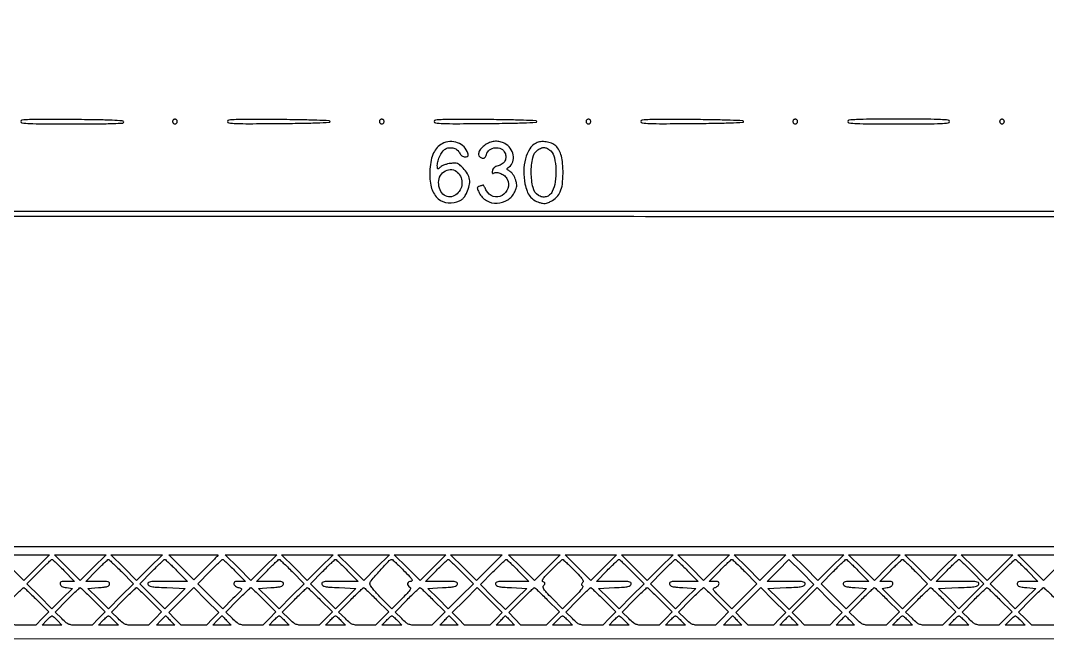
# Model space of a CAD drawing. Extents: x 0 to 836, y 5 to 589.
# Drawn here: x 139.2 to 194.6, y 162.9 to 196.4 of the extents above; entities that cross this region are included whole.
import ezdxf

# ---------------------------------------------------------------- set-up
doc = ezdxf.new("R2010")
doc.units = 0
doc.header["$MEASUREMENT"] = 0

msp = doc.modelspace()

# ---------------------------------------------------------------- linework, layer by layer
for points in [[(201.712326, 537.783562, -0.000001), (217.055896, 537.76491, -0.426088)], [(546.939, 229.3929, -0.000106), (546.943559, 250.949215, -0.000176), (546.957638, 269.095817, -0.000001), (546.976289, 285.583213, -0.415883)], [(836.0595, 588.6891), (420.497259, 588.710259, 0.000013), (261.145696, 588.714318, 0.000021), (126.989856, 588.708632), (4.934769, 588.698274, 0.19889), (4.878609, 588.675009, 0.198853), (4.855343, 588.618859), (4.83877, 516.273901, 0.000036), (4.826254, 436.744061, 0.000021), (4.8222, 342.282364), (4.8222, 95.946129), (4.469225, 95.920114, 0.031904), (4.160456, 95.877435, 0.315999), (4.075312, 95.787407, 0.415411), (4.137995, 95.703578, 0.035338), (4.43445, 95.6826), (4.8222, 95.6826), (4.8222, 50.2101), (4.8222, 4.7376), (420.462, 4.7376), (836.1018, 4.7376)], [(112.4334, 185.8662), (164.7585, 185.8662, -0.000114), (184.822427, 185.861641, -0.00019), (201.712326, 185.847562, -0.000001), (217.055896, 185.82891, -0.426088)], [(604.852986, 529.408162, -0.000002), (620.423836, 529.389509, -0.550615)], [(308.18842, 529.408162, -0.000002), (322.638019, 529.38951, -0.415836)], [(238.738155, 529.614638, -0.000002), (224.300981, 529.63329, -0.415836)], [(531.796111, 538.074638, -0.000002), (517.6951, 538.093291, -0.426056)], [(413.368417, 538.074638, -0.000002), (399.676779, 538.093291, -0.415815)], [(180.30375, 233.436491, -0.000037), (194.394891, 233.420726, -0.000061), (206.267293, 233.405114, -0.000001), (217.051222, 233.389599, -0.0589)], [(77.850638, 481.579418, -0.000002), (77.869294, 494.031443, -0.550517)], [(77.644162, 421.684687, -0.000002), (77.625507, 409.236574, -0.415775)], [(260.324089, 280.728444, -0.000002), (260.333986, 287.287743, -0.41377)], [(77.841889, 210.212758, -0.000002), (77.851786, 217.49274, -0.413814)], [(113.24454, 196.8219), (166.4357, 196.843117, -0.000076), (194.129329, 196.849978, -0.000422), (208.979583, 196.838892, -0.000018), (219.573002, 196.821664, -0.339554), (219.654984, 196.758517, -0.005474), (219.671246, 196.694514, -0.000736), (219.703767, 196.559527, -0.00085), (219.741804, 196.399412, -0.000716), (219.781561, 196.2297, 0.075333), (220.222458, 195.122809, 0.069307), (220.981489, 194.160464, 0.068572), (221.983103, 193.433781, 0.070968), (223.1325, 193.015501, 0.015857), (223.636266, 192.926116, 0.036107), (224.021422, 192.898448, 0.036146), (224.406305, 192.926491, 0.015922), (224.9091, 193.016339, 0.07402), (226.078511, 193.451767, 0.069028), (227.101823, 194.216936, 0.070107), (227.865049, 195.218987, 0.08096), (228.275628, 196.345973), (228.374113, 196.8642), (273.436809, 196.8642)], [(217.2528, 186.12), (164.9277, 186.12, -0.00006), (144.863593, 186.122419, -0.000101), (127.973098, 186.129889)]]:
    msp.add_lwpolyline(points, format="xyb")
for points in [[(349.8633, 222.206722), (349.4403, 222.098577), (349.419019, 195.057088), (349.397738, 168.0156), (229.731169, 168.0156), (110.0646, 168.0156)], [(105.5385, 163.0665), (233.00955, 163.045322), (360.4806, 163.024144)]]:
    msp.add_lwpolyline(points)
for points in [[(139.167, 190.985656, 0.384605), (139.234851, 190.910496, 0.014105), (139.650414, 190.879718, 0.010212), (140.370873, 190.861488, 0.001219), (141.96585, 190.8576, 0.00151), (143.400233, 190.861933, 0.008051), (144.183602, 190.879283, 0.006356), (144.690254, 190.905123, 0.49192), (144.729477, 190.96335, 0.304581), (144.654885, 191.020998, 0.005234), (144.114775, 191.051378, 0.007737), (143.314233, 191.0756, 0.001676), (141.930627, 191.091406, 0.001213), (140.349235, 191.100334, 0.010367), (139.640912, 191.087928, 0.014769), (139.234762, 191.060356, 0.385989)], [(147.3732, 190.9845, 0.099038), (147.382888, 190.93607, 0.097945), (147.410477, 190.894877, 0.097945), (147.45167, 190.867288, 0.099038), (147.5001, 190.8576, 0.099038), (147.54853, 190.867288, 0.097945), (147.589723, 190.894877, 0.097945), (147.617312, 190.93607, 0.099038), (147.627, 190.9845, 0.099038), (147.617312, 191.03293, 0.097945), (147.589723, 191.074123, 0.097945), (147.54853, 191.101712, 0.099038), (147.5001, 191.1114, 0.099038), (147.45167, 191.101712, 0.097945), (147.410477, 191.074123, 0.097945), (147.382888, 191.03293, 0.099038)], [(150.3342, 190.9845, 0.385261), (150.402552, 190.908958, 0.015323), (150.805211, 190.881046, 0.010459), (151.511662, 190.868577, 0.001195), (153.10485, 190.877594, 0.002147), (154.294269, 190.892279, 0.005481), (155.156111, 190.916074, 0.001584), (155.837274, 190.944518, 0.401123), (155.8755, 190.9845, 0.401123), (155.837274, 191.024482, 0.001584), (155.156111, 191.052926, 0.005481), (154.294269, 191.076721, 0.002147), (153.10485, 191.091406, 0.001195), (151.511662, 191.100423, 0.010459), (150.805211, 191.087954, 0.015323), (150.402552, 191.060042, 0.385261)], [(158.5404, 190.9845, 0.099038), (158.550088, 190.93607, 0.097945), (158.577677, 190.894877, 0.097945), (158.61887, 190.867288, 0.099038), (158.6673, 190.8576, 0.099038), (158.71573, 190.867288, 0.097945), (158.756923, 190.894877, 0.097945), (158.784512, 190.93607, 0.099038), (158.7942, 190.9845, 0.099038), (158.784512, 191.03293, 0.097945), (158.756923, 191.074123, 0.097945), (158.71573, 191.101712, 0.099038), (158.6673, 191.1114, 0.099038), (158.61887, 191.101712, 0.097945), (158.577677, 191.074123, 0.097945), (158.550088, 191.03293, 0.099038)], [(161.5014, 190.9845, 0.385261), (161.569752, 190.908958, 0.015323), (161.972411, 190.881046, 0.010459), (162.678862, 190.868577, 0.001195), (164.27205, 190.877594, 0.002147), (165.461469, 190.892279, 0.005481), (166.323311, 190.916074, 0.001584), (167.004474, 190.944518, 0.401123), (167.0427, 190.9845, 0.401123), (167.004474, 191.024482, 0.001584), (166.323311, 191.052926, 0.005481), (165.461469, 191.076721, 0.002147), (164.27205, 191.091406, 0.001195), (162.678862, 191.100423, 0.010459), (161.972411, 191.087954, 0.015323), (161.569752, 191.060042, 0.385261)], [(169.7076, 190.9845, 0.099038), (169.717288, 190.93607, 0.097945), (169.744877, 190.894877, 0.097945), (169.78607, 190.867288, 0.099038), (169.8345, 190.8576, 0.099038), (169.88293, 190.867288, 0.097945), (169.924123, 190.894877, 0.097945), (169.951712, 190.93607, 0.099038), (169.9614, 190.9845, 0.099038), (169.951712, 191.03293, 0.097945), (169.924123, 191.074123, 0.097945), (169.88293, 191.101712, 0.099038), (169.8345, 191.1114, 0.099038), (169.78607, 191.101712, 0.097945), (169.744877, 191.074123, 0.097945), (169.717288, 191.03293, 0.099038)], [(172.6686, 190.9845, 0.385261), (172.736952, 190.908958, 0.015323), (173.139611, 190.881046, 0.010459), (173.846062, 190.868577, 0.001195), (175.43925, 190.877594, 0.002147), (176.628669, 190.892279, 0.005481), (177.490511, 190.916074, 0.001584), (178.171674, 190.944518, 0.401123), (178.2099, 190.9845, 0.401123), (178.171674, 191.024482, 0.001584), (177.490511, 191.052926, 0.005481), (176.628669, 191.076721, 0.002147), (175.43925, 191.091406, 0.001195), (173.846062, 191.100423, 0.010459), (173.139611, 191.087954, 0.015323), (172.736952, 191.060042, 0.385261)], [(180.8748, 190.9845, 0.099038), (180.884488, 190.93607, 0.097945), (180.912077, 190.894877, 0.097945), (180.95327, 190.867288, 0.099038), (181.0017, 190.8576, 0.099038), (181.05013, 190.867288, 0.097945), (181.091323, 190.894877, 0.097945), (181.118912, 190.93607, 0.099038), (181.1286, 190.9845, 0.099038), (181.118912, 191.03293, 0.097945), (181.091323, 191.074123, 0.097945), (181.05013, 191.101712, 0.099038), (181.0017, 191.1114, 0.099038), (180.95327, 191.101712, 0.097945), (180.912077, 191.074123, 0.097945), (180.884488, 191.03293, 0.099038)], [(183.8358, 190.9845, 0.384667), (183.90279, 190.910309, 0.013951), (184.3152, 190.879726, 0.010273), (185.026904, 190.86152, 0.001258), (186.5853, 190.8576, 0.001258), (188.143696, 190.86152, 0.010273), (188.8554, 190.879726, 0.013951), (189.26781, 190.910309, 0.384667), (189.3348, 190.9845, 0.384667), (189.26781, 191.058691, 0.013951), (188.8554, 191.089274, 0.010273), (188.143696, 191.10748, 0.001258), (186.5853, 191.1114, 0.001258), (185.026904, 191.10748, 0.010273), (184.3152, 191.089274, 0.013951), (183.90279, 191.058691, 0.384667)], [(192.042, 190.9845, 0.099038), (192.051688, 190.93607, 0.097945), (192.079277, 190.894877, 0.097945), (192.12047, 190.867288, 0.099038), (192.1689, 190.8576, 0.099038), (192.21733, 190.867288, 0.097945), (192.258523, 190.894877, 0.097945), (192.286112, 190.93607, 0.099038), (192.2958, 190.9845, 0.099038), (192.286112, 191.03293, 0.097945), (192.258523, 191.074123, 0.097945), (192.21733, 191.101712, 0.099038), (192.1689, 191.1114, 0.099038), (192.12047, 191.101712, 0.097945), (192.079277, 191.074123, 0.097945), (192.051688, 191.03293, 0.099038)], [(161.9244, 189.78338, 0.091039), (161.667011, 189.584804, 0.071413), (161.470653, 189.291228, 0.058997), (161.337436, 188.901125, 0.035155), (161.268422, 188.414694, 0.065252), (161.320303, 187.546157, 0.12543), (161.615169, 186.919071, 0.165394), (162.108275, 186.614106, 0.137042), (162.7281, 186.642841, 0.03902), (162.909483, 186.718827, 0.072123), (163.039393, 186.811319, 0.063137), (163.148356, 186.945519, 0.023863), (163.266142, 187.157007, 0.05808), (163.399109, 187.527693, 0.096714), (163.410861, 187.858095, 0.097528), (163.297598, 188.166732, 0.059881), (163.057543, 188.472377, 0.02073), (162.877754, 188.637845, 0.087428), (162.751646, 188.71141, 0.092225), (162.611401, 188.735446, 0.024517), (162.383982, 188.72105, 0.029908), (162.22563, 188.693535, 0.026782), (162.065608, 188.646586, 0.027747), (161.926444, 188.588662, 0.071538), (161.836367, 188.527993, -0.010472), (161.728248, 188.43419, -0.297784), (161.69318, 188.430145, -0.274003), (161.673378, 188.46091, -0.009257), (161.6706, 188.610953, -0.072542), (161.70851, 188.870876, -0.047148), (161.822388, 189.152802, -0.048132), (161.978289, 189.39374, -0.118747), (162.143058, 189.522655, -0.094816), (162.350895, 189.573177, -0.089828), (162.566954, 189.544978, -0.093742), (162.75191, 189.444919, -0.11562), (162.871457, 189.290166, 0.05591), (162.925784, 189.199376, 0.077484), (162.994089, 189.133775, 0.081855), (163.076013, 189.094484, 0.071083), (163.170381, 189.081, 0.033646), (163.278015, 189.088251, 0.197222), (163.326093, 189.116033, 0.203472), (163.33994, 189.168959, 0.035991), (163.317311, 189.27135, 0.122665), (163.114365, 189.614907, 0.110661), (162.76673, 189.839052, 0.105474), (162.342103, 189.899798, 0.10222)], [(164.312625, 189.757678, 0.05724), (164.0894, 189.583759, 0.079312), (163.938894, 189.380032, 0.117294), (163.893468, 189.197923, 0.260038), (163.95961, 189.076237, 0.05749), (164.097069, 189.009961, 0.172685), (164.199725, 189.01074, 0.181409), (164.275557, 189.075722, 0.064459), (164.328663, 189.210777, -0.175745), (164.494353, 189.456195, -0.138244), (164.797377, 189.568277, -0.136796), (165.11675, 189.506067, -0.171396), (165.324857, 189.290166, -0.106441), (165.373213, 189.069198, -0.124181), (165.321483, 188.861182, -0.117926), (165.174024, 188.694942, -0.089777), (164.952156, 188.592825, 0.037174), (164.822005, 188.54874, 0.078838), (164.731982, 188.492519, 0.096747), (164.675205, 188.419709, 0.081497), (164.645636, 188.32636, 0.02891), (164.638574, 188.244764, 0.119365), (164.648781, 188.196657, 0.276238), (164.674007, 188.179946, 0.151038), (164.71115, 188.189579, -0.159397), (164.886498, 188.232014, -0.083857), (165.106239, 188.176836, -0.077814), (165.311822, 188.045453, -0.100804), (165.446195, 187.867181, -0.191519), (165.479101, 187.373201, -0.191007), (165.163874, 186.990802, -0.202782), (164.688563, 186.941295, -0.203787), (164.32327, 187.247995, 0.002093), (164.269692, 187.35231, 0.003032), (164.22143, 187.44395, 0.001553), (164.179815, 187.521241, 0.050235), (164.167823, 187.538867, 0.2614), (164.151978, 187.544862, 0.016535), (164.101213, 187.535479, 0.020895), (164.038657, 187.518997, 0.013728), (163.968109, 187.49508, 0.039093), (163.862359, 187.446265, 0.24682), (163.831072, 187.398115, 0.130591), (163.843423, 187.325045, 0.008927), (163.934677, 187.133712, 0.147626), (164.329849, 186.714607, 0.139204), (164.900538, 186.571912, 0.136262), (165.470328, 186.749713, 0.139495), (165.860756, 187.194625, 0.026915), (165.931726, 187.367647, 0.065692), (165.959611, 187.502277, 0.065092), (165.951743, 187.640275, 0.02604), (165.906846, 187.824513, 0.04112), (165.853915, 187.95966, 0.032659), (165.775895, 188.095679, 0.03366), (165.686212, 188.21283, 0.067627), (165.598453, 188.289042, -0.011292), (165.465836, 188.380281, -0.194404), (165.438332, 188.423998, -0.269165), (165.453817, 188.466643, -0.021404), (165.552953, 188.542605, 0.167484), (165.746532, 188.80928, 0.122146), (165.766055, 189.177834, 0.109855), (165.607314, 189.544068, 0.116958), (165.311169, 189.798668, 0.058259), (165.059373, 189.893693, 0.071498), (164.809567, 189.919193, 0.070868), (164.560941, 189.873301, 0.055932)], [(167.002939, 189.823331, 0.133039), (166.659929, 189.503662, 0.072917), (166.429071, 188.973239, 0.063285), (166.337276, 188.31485, 0.054258), (166.404588, 187.617899, 0.038109), (166.516829, 187.228849, 0.07364), (166.672966, 186.945784, 0.08606), (166.885515, 186.74856, 0.071427), (167.165875, 186.618721, 0.026842), (167.352601, 186.573535, 0.069755), (167.490497, 186.567399, 0.067582), (167.627301, 186.599398, 0.024029), (167.811654, 186.680135, 0.08301), (168.111512, 186.897149, 0.092798), (168.310809, 187.19249, 0.071312), (168.422771, 187.603149, 0.029806), (168.459658, 188.176992, 0.020525), (168.440003, 188.716043, 0.045555), (168.371111, 189.120927, 0.060037), (168.248212, 189.42906, 0.079457), (168.06376, 189.667694, 0.093169), (167.843639, 189.808285, 0.059297), (167.549342, 189.887877, 0.059632), (167.246933, 189.895908, 0.098591)], [(167.795133, 189.393758, -0.144075), (167.994934, 189.027345, -0.044146), (168.074237, 188.395223, -0.044375), (168.039111, 187.721924, -0.081718), (167.875395, 187.199876, -0.09631), (167.737449, 187.021764, -0.114296), (167.550336, 186.921437, -0.114637), (167.338614, 186.913751, -0.097318), (167.130881, 186.998174, -0.192896), (166.838169, 187.417296, -0.054774), (166.741895, 188.22184, -0.054766), (166.822726, 189.029359, -0.189883), (167.107112, 189.459206, -0.063398), (167.292819, 189.556925, -0.113636), (167.462819, 189.579403, -0.112269), (167.626941, 189.525298, -0.060914)], [(162.768248, 188.237152, -0.10684), (162.953547, 187.949661, -0.109765), (163.001166, 187.614179, -0.109146), (162.902207, 187.288613, -0.104617), (162.674258, 187.029235, -0.151218), (162.356574, 186.916442, -0.167491), (162.04541, 187.009601, -0.139993), (161.818731, 187.295827, -0.098224), (161.73828, 187.701402, -0.135032), (161.839007, 188.067576, -0.139461), (162.111974, 188.325351, -0.152321), (162.460466, 188.387804, -0.166619)], [(149.8266, 167.569465, -0.194734), (149.820197, 167.553647, -0.000411), (149.633436, 167.361096, -0.00269), (149.421128, 167.144903, -0.001656), (149.169021, 166.892609), (148.511443, 166.238887), (147.838556, 166.915743), (147.165669, 167.5926), (148.496135, 167.5926, -0.001629), (149.006301, 167.590938, -0.002717), (149.435776, 167.585804, -0.000298), (149.817297, 167.578943, -0.408783)], [(141.4935, 166.7466), (142.081162, 166.1544), (141.675378, 166.1544, 0.011576), (141.454457, 166.149285, 0.08202), (141.349902, 166.127002, 0.210716), (141.304463, 166.081234, 0.139513), (141.297766, 166.00635, 0.132422), (141.330602, 165.938608, 0.089172), (141.397899, 165.884382, 0.063432), (141.502034, 165.843549, 0.028895), (141.645882, 165.816), (141.965825, 165.7737), (141.412181, 165.226015), (140.858537, 164.678329), (140.181912, 165.350986), (139.505287, 166.023643), (140.159009, 166.681221, -0.00333), (140.412955, 166.933287, -0.005264), (140.634375, 167.145636, -0.001555), (140.828371, 167.326672, -0.189144), (140.859284, 167.3388, -0.188067), (140.889987, 167.326828, -0.001892), (141.064788, 167.164841, -0.00582), (141.264882, 166.973596, -0.003703)], [(144.604591, 166.681221), (145.258313, 166.023643), (144.581688, 165.350986), (143.905063, 164.678329), (143.351664, 165.226015), (142.798265, 165.7737), (143.371805, 165.816, 0.01001), (143.669829, 165.843988, 0.048225), (143.836219, 165.879458, 0.099169), (143.929412, 165.930867, 0.171974), (143.973475, 166.00635, 0.209744), (143.955819, 166.083239, 0.177139), (143.885499, 166.129405, 0.052004), (143.722419, 166.150126, 0.005618), (143.342022, 166.1544), (142.682438, 166.1544), (143.2701, 166.7466, -0.003703), (143.498718, 166.973596, -0.00582), (143.698812, 167.164841, -0.001892), (143.873613, 167.326828, -0.188067), (143.904316, 167.3388, -0.189144), (143.935229, 167.326672, -0.001555), (144.129225, 167.145636, -0.005264), (144.350645, 166.933287, -0.00333)], [(147.5847, 166.7466), (148.172362, 166.1544), (147.089778, 166.1544, 0.00294), (146.443251, 166.150599, 0.03195), (146.183446, 166.13091, 0.116862), (146.068035, 166.085857, 0.296992), (146.035488, 166.00635, 0.225632), (146.094386, 165.92602, 0.077797), (146.233754, 165.876874, 0.03115), (146.49871, 165.844534, 0.004184), (147.05979, 165.816), (148.055798, 165.7737), (147.502768, 165.226015), (146.949737, 164.678329), (146.273112, 165.350986), (145.596487, 166.023643), (146.250209, 166.681221, -0.00333), (146.504155, 166.933287, -0.005264), (146.725575, 167.145636, -0.001555), (146.919571, 167.326672, -0.189144), (146.950484, 167.3388, -0.188067), (146.981187, 167.326828, -0.001892), (147.155988, 167.164841, -0.00582), (147.356082, 166.973596, -0.003703)], [(150.7149, 166.7466), (151.302562, 166.1544), (150.981378, 166.1544, 0.01714), (150.813743, 166.148652, 0.099784), (150.728939, 166.125413, 0.210881), (150.691607, 166.080066, 0.116354), (150.68858, 166.007002, 0.122094), (150.716654, 165.946308, 0.067228), (150.776273, 165.889606, 0.059304), (150.858035, 165.844129, 0.052107), (150.95182, 165.816652, -0.08689), (151.069452, 165.773148, -0.404578), (151.087219, 165.710015, -0.071309), (151.002631, 165.595678, -0.002809), (150.633306, 165.226015), (150.079937, 164.678329), (149.403312, 165.350986), (148.726687, 166.023643), (149.380409, 166.681221, -0.00333), (149.634355, 166.933287, -0.005264), (149.855775, 167.145636, -0.001555), (150.049771, 167.326672, -0.189144), (150.080684, 167.3388, -0.188067), (150.111387, 167.326828, -0.001892), (150.286188, 167.164841, -0.00582), (150.486282, 166.973596, -0.003703)], [(153.825991, 166.681221), (154.479713, 166.023643), (153.803088, 165.350986), (153.126463, 164.678329), (152.573162, 165.226015), (152.019861, 165.7737), (152.677864, 165.816, 0.007957), (153.028171, 165.844124, 0.043672), (153.214526, 165.878673, 0.09605), (153.316678, 165.929554, 0.184331), (153.364036, 166.00635, 0.230421), (153.343037, 166.083757, 0.163702), (153.264096, 166.129843, 0.046242), (153.081635, 166.150268, 0.004765), (152.648022, 166.1544), (151.903838, 166.1544), (152.4915, 166.7466, -0.003703), (152.720118, 166.973596, -0.00582), (152.920212, 167.164841, -0.001892), (153.095013, 167.326828, -0.188067), (153.125716, 167.3388, -0.189144), (153.156629, 167.326672, -0.001555), (153.350625, 167.145636, -0.005264), (153.572045, 166.933287, -0.00333)], [(156.8061, 166.7466), (157.393762, 166.1544), (156.395778, 166.1544, 0.003254), (155.802483, 166.150539, 0.034636), (155.561997, 166.130712, 0.127204), (155.455992, 166.085323, 0.282652), (155.426063, 166.00635, 0.216517), (155.482304, 165.926752, 0.08253), (155.612167, 165.877198, 0.033609), (155.857587, 165.844449, 0.004772), (156.365817, 165.816), (157.277302, 165.7737), (156.72422, 165.226015), (156.171137, 164.678329), (155.494512, 165.350986), (154.817887, 166.023643), (155.471609, 166.681221, -0.00333), (155.725555, 166.933287, -0.005264), (155.946975, 167.145636, -0.001555), (156.140971, 167.326672, -0.189144), (156.171884, 167.3388, -0.188067), (156.202587, 167.326828, -0.001892), (156.377388, 167.164841, -0.00582), (156.577482, 166.973596, -0.003703)], [(159.8517, 166.7466, -0.004832), (160.167383, 166.42227, -0.042188), (160.293269, 166.265927, -0.232284), (160.303454, 166.192099, -0.323479), (160.251281, 166.1544, 0.130324), (160.128708, 166.1219, 0.218223), (160.067664, 166.036881, 0.201213), (160.089953, 165.929203, 0.115345), (160.189507, 165.838322, -0.319881), (160.220114, 165.773546, -0.106564), (160.177925, 165.670944, -0.03982), (160.044449, 165.506573, -0.007057), (159.766419, 165.223125), (159.217024, 164.678613), (158.624912, 165.266188, -0.012494), (158.39115, 165.510047, -0.018862), (158.201284, 165.734756, -0.017168), (158.063011, 165.9246, -0.149899), (158.0328, 166.023108, -0.179408), (158.094245, 166.188841, -0.005714), (158.575524, 166.735915, -0.005226), (159.071982, 167.275946, -0.207128), (159.2172, 167.3388, -0.187987), (159.248078, 167.326765, -0.001914), (159.422905, 167.164841, -0.005853), (159.623062, 166.973596, -0.003726)], [(162.962791, 166.681221), (163.616513, 166.023643), (162.939888, 165.350986), (162.263263, 164.678329), (161.710084, 165.226015), (161.156906, 165.7737), (161.941632, 165.816, 0.006002), (162.370752, 165.844301, 0.038054), (162.58675, 165.877816, 0.089642), (162.702604, 165.928005, 0.201357), (162.754582, 166.00635, 0.258346), (162.728911, 166.084533, 0.144499), (162.636661, 166.130341, 0.039619), (162.425172, 166.150425, 0.003871), (161.911722, 166.1544), (161.040638, 166.1544), (161.6283, 166.7466, -0.003703), (161.856918, 166.973596, -0.00582), (162.057012, 167.164841, -0.001892), (162.231813, 167.326828, -0.188067), (162.262516, 167.3388, -0.189144), (162.293429, 167.326672, -0.001555), (162.487425, 167.145636, -0.005264), (162.708845, 166.933287, -0.00333)], [(166.0275, 166.7466), (166.615162, 166.1544), (165.701778, 166.1544, 0.003642), (165.161714, 166.150466, 0.037808), (164.940556, 166.130476, 0.138501), (164.84377, 166.084795, 0.266838), (164.816634, 166.00635, 0.206593), (164.870065, 165.927564, 0.08731), (164.990535, 165.877589, 0.036464), (165.216318, 165.844353, 0.005535), (165.671669, 165.816), (166.498465, 165.7737), (165.922529, 165.202719), (165.346593, 164.631738), (164.673831, 165.308469), (164.001069, 165.9852), (164.6739, 166.662, -0.003235), (164.935173, 166.921436, -0.005123), (165.162762, 167.13999, -0.001474), (165.36232, 167.326629, -0.189472), (165.393284, 167.3388, -0.188067), (165.423987, 167.326828, -0.001892), (165.598788, 167.164841, -0.00582), (165.798882, 166.973596, -0.003703)], [(169.055268, 166.764569, -0.007039), (169.348223, 166.460921, -0.038794), (169.49035, 166.283664, -0.0907), (169.542221, 166.166695, -0.261179), (169.519007, 166.084247, 0.035497), (169.470057, 166.027805, 0.158135), (169.456037, 165.986847, 0.199751), (169.470186, 165.951234, 0.061257), (169.516266, 165.91428, -0.391815), (169.532708, 165.854953, -0.041764), (169.44965, 165.722466, -0.027803), (169.289385, 165.531825, -0.008652), (169.028363, 165.263682), (168.437109, 164.676958), (167.873057, 165.24101, -0.006373), (167.563342, 165.558722, -0.045156), (167.429786, 165.727418, -0.119076), (167.389231, 165.841207, -0.202205), (167.41803, 165.93643, 0.031156), (167.470879, 166.008848, 0.190107), (167.479571, 166.053463, 0.217257), (167.455113, 166.08837, 0.041359), (167.383459, 166.122901, -0.334655), (167.346037, 166.182788, -0.128204), (167.381077, 166.281096, -0.039997), (167.516045, 166.448906, -0.006061), (167.815812, 166.758402, -0.003801), (168.03996, 166.980872, -0.005965), (168.236335, 167.168308, -0.001986), (168.407762, 167.326799, -0.187719), (168.4386, 167.3388, -0.187574), (168.469416, 167.326818, -0.002025), (168.639067, 167.17012, -0.006025), (168.833467, 166.984675, -0.003842)], [(172.184191, 166.681221), (172.837913, 166.023643), (172.161288, 165.350986), (171.484663, 164.678329), (170.931551, 165.226015), (170.378439, 165.7737), (171.247668, 165.816, 0.005127), (171.729502, 165.844403, 0.03498), (171.965134, 165.877384, 0.08492), (172.090293, 165.927146, 0.211667), (172.145151, 166.00635, 0.274936), (172.116596, 166.085058, 0.132734), (172.015224, 166.130599, 0.036153), (171.784401, 166.150504, 0.003437), (171.217722, 166.1544), (170.262038, 166.1544), (170.8497, 166.7466, -0.003703), (171.078318, 166.973596, -0.00582), (171.278412, 167.164841, -0.001892), (171.453213, 167.326828, -0.188067), (171.483916, 167.3388, -0.189144), (171.514829, 167.326672, -0.001555), (171.708825, 167.145636, -0.005264), (171.930245, 166.933287, -0.00333)], [(175.1643, 166.7466), (175.751962, 166.1544), (174.965478, 166.1544, 0.004426), (174.505254, 166.150326, 0.043806), (174.313112, 166.130027, 0.157126), (174.229786, 166.084015, 0.240143), (174.207182, 166.00635, 0.190214), (174.256122, 165.928994, 0.094069), (174.362807, 165.878353, 0.041649), (174.559076, 165.844187, 0.007192), (174.935611, 165.816), (175.635851, 165.7737), (175.082594, 165.226015), (174.529337, 164.678329), (173.852712, 165.350986), (173.176087, 166.023643), (173.829809, 166.681221, -0.00333), (174.083755, 166.933287, -0.005264), (174.305175, 167.145636, -0.001555), (174.499171, 167.326672, -0.189144), (174.530084, 167.3388, -0.188067), (174.560787, 167.326828, -0.001892), (174.735588, 167.164841, -0.00582), (174.935682, 166.973596, -0.003703)], [(178.275391, 166.681221), (178.929113, 166.023643), (178.252488, 165.350986), (177.575863, 164.678329), (177.023022, 165.226015, -0.004057), (176.689057, 165.562278, -0.057183), (176.585053, 165.696394, -0.300719), (176.587893, 165.769439, -0.180221), (176.662797, 165.819709, 0.06191), (176.738522, 165.848051, 0.0577), (176.806996, 165.894603, 0.061824), (176.858361, 165.951429, 0.105696), (176.883209, 166.010059, 0.110488), (176.881126, 166.079855, 0.202489), (176.84729, 166.124412, 0.108533), (176.772023, 166.14815, 0.022327), (176.632122, 166.1544), (176.353238, 166.1544), (176.9409, 166.7466, -0.003703), (177.169518, 166.973596, -0.00582), (177.369612, 167.164841, -0.001892), (177.544413, 167.326828, -0.188067), (177.575116, 167.3388, -0.189144), (177.606029, 167.326672, -0.001555), (177.800025, 167.145636, -0.005264), (178.021445, 166.933287, -0.00333)], [(181.340839, 165.309143), (180.667407, 164.631738), (180.091584, 165.202719), (179.515762, 165.7737), (180.51159, 165.816, 0.004185), (181.072557, 165.844534, 0.031155), (181.337472, 165.876875, 0.077807), (181.476819, 165.926021, 0.225613), (181.535712, 166.00635, 0.290009), (181.504458, 166.085589, 0.121925), (181.393779, 166.130815, 0.03324), (181.143637, 166.15057, 0.003089), (180.523722, 166.1544), (179.483438, 166.1544), (180.071911, 166.747417), (180.660384, 167.340434), (181.337327, 166.663491), (182.01427, 165.986548)], [(184.3857, 166.7466), (184.973362, 166.1544), (184.271478, 166.1544, 0.005157), (183.864474, 166.150202, 0.048959), (183.6917, 166.129637, 0.170395), (183.617094, 166.083499, 0.220286), (183.597744, 166.00635, 0.178247), (183.643478, 165.930174, 0.097783), (183.741133, 165.879039, 0.045862), (183.917531, 165.844058, 0.00888), (184.241664, 165.816), (184.857433, 165.7737), (184.304085, 165.226015), (183.750737, 164.678329), (183.074112, 165.350986), (182.397487, 166.023643), (183.051209, 166.681221, -0.00333), (183.305155, 166.933287, -0.005264), (183.526575, 167.145636, -0.001555), (183.720571, 167.326672, -0.189144), (183.751484, 167.3388, -0.188067), (183.782187, 167.326828, -0.001892), (183.956988, 167.164841, -0.00582), (184.157082, 166.973596, -0.003703)], [(187.496791, 166.681221), (188.150513, 166.023643), (187.473888, 165.350986), (186.797263, 164.678329), (186.243685, 165.226015), (185.690107, 165.7737), (185.967543, 165.816, 0.037925), (186.086381, 165.843464, 0.063565), (186.179429, 165.886125, 0.08072), (186.242668, 165.94136, 0.126367), (186.273293, 166.00635, 0.127196), (186.268525, 166.080654, 0.212554), (186.227198, 166.126283, 0.090379), (186.132546, 166.149012, 0.013853), (185.938122, 166.1544), (185.574638, 166.1544), (186.1623, 166.7466, -0.003703), (186.390918, 166.973596, -0.00582), (186.591012, 167.164841, -0.001892), (186.765813, 167.326828, -0.188067), (186.796516, 167.3388, -0.189144), (186.827429, 167.326672, -0.001555), (187.021425, 167.145636, -0.005264), (187.242845, 166.933287, -0.00333)], [(190.542391, 166.681221), (191.196113, 166.023643), (190.519488, 165.350986), (189.842863, 164.678329), (189.289877, 165.226015), (188.736891, 165.7737), (189.817433, 165.816, 0.003717), (190.431426, 165.844609, 0.029011), (190.715874, 165.876601, 0.073212), (190.864874, 165.925346, 0.234008), (190.926291, 166.00635, 0.309972), (190.891294, 166.086393, 0.107455), (190.766301, 166.13108, 0.029647), (190.487183, 166.150649, 0.00268), (189.787422, 166.1544), (188.620238, 166.1544), (189.2079, 166.7466, -0.003703), (189.436518, 166.973596, -0.00582), (189.636612, 167.164841, -0.001892), (189.811413, 167.326828, -0.188067), (189.842116, 167.3388, -0.189144), (189.873029, 167.326672, -0.001555), (190.067025, 167.145636, -0.005264), (190.288445, 166.933287, -0.00333)], [(193.5225, 166.7466), (194.110162, 166.1544), (193.535178, 166.1544, 0.00682), (193.207982, 166.149937, 0.059344), (193.064322, 166.128838, 0.190391), (193.002432, 166.082695, 0.187505), (192.98829, 166.00635, 0.158946), (193.028867, 165.932567, 0.100353), (193.113246, 165.880519, 0.053452), (193.259407, 165.843841, 0.013198), (193.505469, 165.816), (193.99455, 165.7737), (193.441044, 165.226015), (192.887537, 164.678329), (192.210912, 165.350986), (191.534287, 166.023643), (192.188009, 166.681221, -0.00333), (192.441955, 166.933287, -0.005264), (192.663375, 167.145636, -0.001555), (192.857371, 167.326672, -0.189144), (192.888284, 167.3388, -0.188067), (192.918987, 167.326828, -0.001892), (193.093788, 167.164841, -0.00582), (193.293882, 166.973596, -0.003703)], [(140.031674, 165.162936), (140.68859, 164.509872), (140.333181, 164.147736), (139.977771, 163.7856), (139.342938, 163.7856, -0.010065), (138.932428, 163.793864, -0.075893), (138.742426, 163.830752, -0.090969), (138.586506, 163.920999, -0.017476), (138.344515, 164.142436), (137.980925, 164.499272), (138.635428, 165.157636, -0.003031), (138.889381, 165.41001, -0.004814), (139.110129, 165.622606, -0.001304), (139.304032, 165.804827, -0.19018), (139.332344, 165.816, -0.188692), (139.360715, 165.804898, -0.001301), (139.555267, 165.624162, -0.004795), (139.776795, 165.413277, -0.003019)], [(143.077274, 165.162936), (143.73419, 164.509872), (143.378781, 164.147736), (143.023371, 163.7856), (142.388538, 163.7856, -0.010065), (141.978028, 163.793864, -0.075893), (141.788026, 163.830752, -0.090969), (141.632106, 163.920999, -0.017476), (141.390115, 164.142436), (141.026525, 164.499272), (141.681028, 165.157636, -0.003031), (141.934981, 165.41001, -0.004814), (142.155729, 165.622606, -0.001304), (142.349632, 165.804827, -0.19018), (142.377944, 165.816, -0.188692), (142.406315, 165.804898, -0.001301), (142.600867, 165.624162, -0.004795), (142.822395, 165.413277, -0.003019)], [(146.122874, 165.162936), (146.77979, 164.509872), (146.424381, 164.147736), (146.068971, 163.7856), (145.434138, 163.7856, -0.010065), (145.023628, 163.793864, -0.075893), (144.833626, 163.830752, -0.090969), (144.677706, 163.920999, -0.017476), (144.435715, 164.142436), (144.072125, 164.499272), (144.726628, 165.157636, -0.003031), (144.980581, 165.41001, -0.004814), (145.201329, 165.622606, -0.001304), (145.395232, 165.804827, -0.19018), (145.423544, 165.816, -0.188692), (145.451915, 165.804898, -0.001301), (145.646467, 165.624162, -0.004795), (145.867995, 165.413277, -0.003019)], [(152.298674, 165.162936), (152.95559, 164.509872), (152.600181, 164.147736), (152.244771, 163.7856), (151.609938, 163.7856, -0.010065), (151.199428, 163.793864, -0.075893), (151.009426, 163.830752, -0.090969), (150.853506, 163.920999, -0.017476), (150.611515, 164.142436), (150.247925, 164.499272), (150.902428, 165.157636, -0.003031), (151.156381, 165.41001, -0.004814), (151.377129, 165.622606, -0.001304), (151.571032, 165.804827, -0.19018), (151.599344, 165.816, -0.188692), (151.627715, 165.804898, -0.001301), (151.822267, 165.624162, -0.004795), (152.043795, 165.413277, -0.003019)], [(155.344274, 165.162936), (156.00119, 164.509872), (155.645781, 164.147736), (155.290371, 163.7856), (154.655538, 163.7856, -0.010065), (154.245028, 163.793864, -0.075893), (154.055026, 163.830752, -0.090969), (153.899106, 163.920999, -0.017476), (153.657115, 164.142436), (153.293525, 164.499272), (153.948028, 165.157636, -0.003031), (154.201981, 165.41001, -0.004814), (154.422729, 165.622606, -0.001304), (154.616632, 165.804827, -0.19018), (154.644944, 165.816, -0.188692), (154.673315, 165.804898, -0.001301), (154.867867, 165.624162, -0.004795), (155.089395, 165.413277, -0.003019)], [(158.389874, 165.162936), (159.04679, 164.509872), (158.691381, 164.147736), (158.335971, 163.7856), (157.701138, 163.7856, -0.010065), (157.290628, 163.793864, -0.075893), (157.100626, 163.830752, -0.090969), (156.944706, 163.920999, -0.017476), (156.702715, 164.142436), (156.339125, 164.499272), (156.993628, 165.157636, -0.003031), (157.247581, 165.41001, -0.004814), (157.468329, 165.622606, -0.001304), (157.662232, 165.804827, -0.19018), (157.690544, 165.816, -0.188692), (157.718915, 165.804898, -0.001301), (157.913467, 165.624162, -0.004795), (158.134995, 165.413277, -0.003019)], [(161.435474, 165.162936), (162.09239, 164.509872), (161.736981, 164.147736), (161.381571, 163.7856), (160.746738, 163.7856, -0.010065), (160.336228, 163.793864, -0.075893), (160.146226, 163.830752, -0.090969), (159.990306, 163.920999, -0.017476), (159.748315, 164.142436), (159.384725, 164.499272), (160.039228, 165.157636, -0.003031), (160.293181, 165.41001, -0.004814), (160.513929, 165.622606, -0.001304), (160.707832, 165.804827, -0.19018), (160.736144, 165.816, -0.188692), (160.764515, 165.804898, -0.001301), (160.959067, 165.624162, -0.004795), (161.180595, 165.413277, -0.003019)], [(167.611274, 165.162936), (168.26819, 164.509872), (167.912781, 164.147736), (167.557371, 163.7856), (166.873055, 163.7856), (166.188739, 163.7856), (165.857311, 164.125013), (165.525883, 164.464426), (166.197707, 165.140213, -0.002953), (166.458302, 165.399267, -0.004696), (166.684641, 165.617488, -0.001242), (166.883593, 165.804795, -0.190448), (166.911944, 165.816, -0.188692), (166.940315, 165.804898, -0.001301), (167.134867, 165.624162, -0.004795), (167.356395, 165.413277, -0.003019)], [(170.656874, 165.162936), (171.31379, 164.509872), (170.958381, 164.147736), (170.602971, 163.7856), (169.968138, 163.7856, -0.010065), (169.557628, 163.793864, -0.075893), (169.367626, 163.830752, -0.090969), (169.211706, 163.920999, -0.017476), (168.969715, 164.142436), (168.606125, 164.499272), (169.260628, 165.157636, -0.003031), (169.514581, 165.41001, -0.004814), (169.735329, 165.622606, -0.001304), (169.929232, 165.804827, -0.19018), (169.957544, 165.816, -0.188692), (169.985915, 165.804898, -0.001301), (170.180467, 165.624162, -0.004795), (170.401995, 165.413277, -0.003019)], [(173.702474, 165.162936), (174.35939, 164.509872), (174.003981, 164.147736), (173.648571, 163.7856), (173.013738, 163.7856, -0.010065), (172.603228, 163.793864, -0.075893), (172.413226, 163.830752, -0.090969), (172.257306, 163.920999, -0.017476), (172.015315, 164.142436), (171.651725, 164.499272), (172.306228, 165.157636, -0.003031), (172.560181, 165.41001, -0.004814), (172.780929, 165.622606, -0.001304), (172.974832, 165.804827, -0.19018), (173.003144, 165.816, -0.188692), (173.031515, 165.804898, -0.001301), (173.226067, 165.624162, -0.004795), (173.447595, 165.413277, -0.003019)], [(176.748074, 165.162936), (177.40499, 164.509872), (177.049581, 164.147736), (176.694171, 163.7856), (176.059338, 163.7856, -0.010065), (175.648828, 163.793864, -0.075893), (175.458826, 163.830752, -0.090969), (175.302906, 163.920999, -0.017476), (175.060915, 164.142436), (174.697325, 164.499272), (175.351828, 165.157636, -0.003031), (175.605781, 165.41001, -0.004814), (175.826529, 165.622606, -0.001304), (176.020432, 165.804827, -0.19018), (176.048744, 165.816, -0.188692), (176.077115, 165.804898, -0.001301), (176.271667, 165.624162, -0.004795), (176.493195, 165.413277, -0.003019)], [(185.969474, 165.162936), (186.62639, 164.509872), (186.270981, 164.147736), (185.915571, 163.7856), (185.280738, 163.7856, -0.010065), (184.870228, 163.793864, -0.075893), (184.680226, 163.830752, -0.090969), (184.524306, 163.920999, -0.017476), (184.282315, 164.142436), (183.918725, 164.499272), (184.573228, 165.157636, -0.003031), (184.827181, 165.41001, -0.004814), (185.047929, 165.622606, -0.001304), (185.241832, 165.804827, -0.19018), (185.270144, 165.816, -0.188692), (185.298515, 165.804898, -0.001301), (185.493067, 165.624162, -0.004795), (185.714595, 165.413277, -0.003019)], [(189.015074, 165.162936), (189.67199, 164.509872), (189.316581, 164.147736), (188.961171, 163.7856), (188.326338, 163.7856, -0.010065), (187.915828, 163.793864, -0.075893), (187.725826, 163.830752, -0.090969), (187.569906, 163.920999, -0.017476), (187.327915, 164.142436), (186.964325, 164.499272), (187.618828, 165.157636, -0.003031), (187.872781, 165.41001, -0.004814), (188.093529, 165.622606, -0.001304), (188.287432, 165.804827, -0.19018), (188.315744, 165.816, -0.188692), (188.344115, 165.804898, -0.001301), (188.538667, 165.624162, -0.004795), (188.760195, 165.413277, -0.003019)], [(192.060674, 165.162936), (192.71759, 164.509872), (192.362181, 164.147736), (192.006771, 163.7856), (191.371938, 163.7856, -0.010065), (190.961428, 163.793864, -0.075893), (190.771426, 163.830752, -0.090969), (190.615506, 163.920999, -0.017476), (190.373515, 164.142436), (190.009925, 164.499272), (190.664428, 165.157636, -0.003031), (190.918381, 165.41001, -0.004814), (191.139129, 165.622606, -0.001304), (191.333032, 165.804827, -0.19018), (191.361344, 165.816, -0.188692), (191.389715, 165.804898, -0.001301), (191.584267, 165.624162, -0.004795), (191.805795, 165.413277, -0.003019)], [(195.128893, 165.140213), (195.800717, 164.464426), (195.469289, 164.125013), (195.137861, 163.7856), (194.460283, 163.7856), (193.782704, 163.7856), (193.419115, 164.142436), (193.055525, 164.499272), (193.710028, 165.157636, -0.003306), (193.964254, 165.410003, -0.005228), (194.185862, 165.622606, -0.001534), (194.380063, 165.803935, -0.189229), (194.4108, 165.816, -0.189524), (194.441583, 165.803897, -0.001461), (194.640826, 165.617488, -0.0051), (194.868026, 165.39926, -0.003221)], [(141.1551, 164.0394), (141.398256, 163.7856), (140.859, 163.7856), (140.319744, 163.7856), (140.5629, 164.0394, -0.010122), (140.659904, 164.136632, -0.014427), (140.750181, 164.218646, -0.01032), (140.827673, 164.282341, -0.168402), (140.859, 164.2932, -0.168402), (140.890327, 164.282341, -0.01032), (140.967819, 164.218646, -0.014427), (141.058096, 164.136632, -0.010122)], [(144.2007, 164.0394), (144.443856, 163.7856), (143.9046, 163.7856), (143.365344, 163.7856), (143.6085, 164.0394, -0.010122), (143.705504, 164.136632, -0.014427), (143.795781, 164.218646, -0.01032), (143.873273, 164.282341, -0.168402), (143.9046, 164.2932, -0.168402), (143.935927, 164.282341, -0.01032), (144.013419, 164.218646, -0.014427), (144.103696, 164.136632, -0.010122)], [(147.2463, 164.0394), (147.489456, 163.7856), (146.9925, 163.7856), (146.495544, 163.7856), (146.7387, 164.0394, -0.002047), (146.832687, 164.1367, -0.003307), (146.913556, 164.218646, -0.000609), (146.98532, 164.290236, -0.19828), (146.9925, 164.2932, -0.19828), (146.99968, 164.290236, -0.000609), (147.071444, 164.218646, -0.003307), (147.152313, 164.1367, -0.002047)], [(150.2919, 164.0394), (150.535056, 163.7856), (150.0381, 163.7856), (149.541144, 163.7856), (149.7843, 164.0394, -0.002047), (149.878287, 164.1367, -0.003307), (149.959156, 164.218646, -0.000609), (150.03092, 164.290236, -0.19828), (150.0381, 164.2932, -0.19828), (150.04528, 164.290236, -0.000609), (150.117044, 164.218646, -0.003307), (150.197913, 164.1367, -0.002047)], [(153.4221, 164.0394), (153.665256, 163.7856), (153.126, 163.7856), (152.586744, 163.7856), (152.8299, 164.0394, -0.010122), (152.926904, 164.136632, -0.014427), (153.017181, 164.218646, -0.01032), (153.094673, 164.282341, -0.168402), (153.126, 164.2932, -0.168402), (153.157327, 164.282341, -0.01032), (153.234819, 164.218646, -0.014427), (153.325096, 164.136632, -0.010122)], [(156.4677, 164.0394), (156.710856, 163.7856), (156.1716, 163.7856), (155.632344, 163.7856), (155.8755, 164.0394, -0.010122), (155.972504, 164.136632, -0.014427), (156.062781, 164.218646, -0.01032), (156.140273, 164.282341, -0.168402), (156.1716, 164.2932, -0.168402), (156.202927, 164.282341, -0.01032), (156.280419, 164.218646, -0.014427), (156.370696, 164.136632, -0.010122)], [(159.5133, 164.0394), (159.756456, 163.7856), (159.2172, 163.7856), (158.677944, 163.7856), (158.9211, 164.0394, -0.010122), (159.018104, 164.136632, -0.014427), (159.108381, 164.218646, -0.01032), (159.185873, 164.282341, -0.168402), (159.2172, 164.2932, -0.168402), (159.248527, 164.282341, -0.01032), (159.326019, 164.218646, -0.014427), (159.416296, 164.136632, -0.010122)], [(162.5589, 164.0394), (162.802056, 163.7856), (162.3051, 163.7856), (161.808144, 163.7856), (162.0513, 164.0394, -0.002047), (162.145287, 164.1367, -0.003307), (162.226156, 164.218646, -0.000609), (162.29792, 164.290236, -0.19828), (162.3051, 164.2932, -0.19828), (162.31228, 164.290236, -0.000609), (162.384044, 164.218646, -0.003307), (162.464913, 164.1367, -0.002047)], [(165.6045, 164.0394), (165.847656, 163.7856), (165.3507, 163.7856), (164.853744, 163.7856), (165.0969, 164.0394, -0.002047), (165.190887, 164.1367, -0.003307), (165.271756, 164.218646, -0.000609), (165.34352, 164.290236, -0.19828), (165.3507, 164.2932, -0.19828), (165.35788, 164.290236, -0.000609), (165.429644, 164.218646, -0.003307), (165.510513, 164.1367, -0.002047)], [(168.7347, 164.0394), (168.977856, 163.7856), (168.4386, 163.7856), (167.899344, 163.7856), (168.1425, 164.0394, -0.010122), (168.239504, 164.136632, -0.014427), (168.329781, 164.218646, -0.01032), (168.407273, 164.282341, -0.168402), (168.4386, 164.2932, -0.168402), (168.469927, 164.282341, -0.01032), (168.547419, 164.218646, -0.014427), (168.637696, 164.136632, -0.010122)], [(171.7803, 164.0394), (172.023456, 163.7856), (171.4842, 163.7856), (170.944944, 163.7856), (171.1881, 164.0394, -0.010122), (171.285104, 164.136632, -0.014427), (171.375381, 164.218646, -0.01032), (171.452873, 164.282341, -0.168402), (171.4842, 164.2932, -0.168402), (171.515527, 164.282341, -0.01032), (171.593019, 164.218646, -0.014427), (171.683296, 164.136632, -0.010122)], [(174.8259, 164.0394), (175.069056, 163.7856), (174.5298, 163.7856), (173.990544, 163.7856), (174.2337, 164.0394, -0.010122), (174.330704, 164.136632, -0.014427), (174.420981, 164.218646, -0.01032), (174.498473, 164.282341, -0.168402), (174.5298, 164.2932, -0.168402), (174.561127, 164.282341, -0.01032), (174.638619, 164.218646, -0.014427), (174.728896, 164.136632, -0.010122)], [(177.8715, 164.0394), (178.114656, 163.7856), (177.6177, 163.7856), (177.120744, 163.7856), (177.3639, 164.0394, -0.002047), (177.457887, 164.1367, -0.003307), (177.538756, 164.218646, -0.000609), (177.61052, 164.290236, -0.19828), (177.6177, 164.2932, -0.19828), (177.62488, 164.290236, -0.000609), (177.696644, 164.218646, -0.003307), (177.777513, 164.1367, -0.002047)], [(180.9171, 164.0394), (181.160256, 163.7856), (180.6633, 163.7856), (180.166344, 163.7856), (180.4095, 164.0394, -0.002047), (180.503487, 164.1367, -0.003307), (180.584356, 164.218646, -0.000609), (180.65612, 164.290236, -0.19828), (180.6633, 164.2932, -0.19828), (180.67048, 164.290236, -0.000609), (180.742244, 164.218646, -0.003307), (180.823113, 164.1367, -0.002047)], [(183.9627, 164.0394), (184.205856, 163.7856), (183.7089, 163.7856), (183.211944, 163.7856), (183.4551, 164.0394, -0.002047), (183.549087, 164.1367, -0.003307), (183.629956, 164.218646, -0.000609), (183.70172, 164.290236, -0.19828), (183.7089, 164.2932, -0.19828), (183.71608, 164.290236, -0.000609), (183.787844, 164.218646, -0.003307), (183.868713, 164.1367, -0.002047)], [(187.0929, 164.0394), (187.336056, 163.7856), (186.7968, 163.7856), (186.257544, 163.7856), (186.5007, 164.0394, -0.010122), (186.597704, 164.136632, -0.014427), (186.687981, 164.218646, -0.01032), (186.765473, 164.282341, -0.168402), (186.7968, 164.2932, -0.168402), (186.828127, 164.282341, -0.01032), (186.905619, 164.218646, -0.014427), (186.995896, 164.136632, -0.010122)], [(190.1385, 164.0394), (190.381656, 163.7856), (189.8424, 163.7856), (189.303144, 163.7856), (189.5463, 164.0394, -0.010122), (189.643304, 164.136632, -0.014427), (189.733581, 164.218646, -0.01032), (189.811073, 164.282341, -0.168402), (189.8424, 164.2932, -0.168402), (189.873727, 164.282341, -0.01032), (189.951219, 164.218646, -0.014427), (190.041496, 164.136632, -0.010122)], [(193.1841, 164.0394), (193.427256, 163.7856), (192.888, 163.7856), (192.348744, 163.7856), (192.5919, 164.0394, -0.010122), (192.688904, 164.136632, -0.014427), (192.779181, 164.218646, -0.01032), (192.856673, 164.282341, -0.168402), (192.888, 164.2932, -0.168402), (192.919327, 164.282341, -0.01032), (192.996819, 164.218646, -0.014427), (193.087096, 164.136632, -0.010122)]]:
    msp.add_lwpolyline(points, format="xyb", close=True)
for points in [[(140.033509, 166.895291), (139.3362, 166.197982), (138.638891, 166.895291), (137.941582, 167.5926), (139.3362, 167.5926), (140.730818, 167.5926)], [(143.079109, 166.895291), (142.3818, 166.197982), (141.684491, 166.895291), (140.987182, 167.5926), (142.3818, 167.5926), (143.776418, 167.5926)], [(146.124709, 166.895291), (145.4274, 166.197982), (144.730091, 166.895291), (144.032782, 167.5926), (145.4274, 167.5926), (146.822018, 167.5926)], [(152.300509, 166.895291), (151.6032, 166.197982), (150.905891, 166.895291), (150.208582, 167.5926), (151.6032, 167.5926), (152.997818, 167.5926)], [(155.346109, 166.895291), (154.6488, 166.197982), (153.951491, 166.895291), (153.254182, 167.5926), (154.6488, 167.5926), (156.043418, 167.5926)], [(158.391709, 166.895291), (157.6944, 166.197982), (156.997091, 166.895291), (156.299782, 167.5926), (157.6944, 167.5926), (159.089018, 167.5926)], [(161.437309, 166.895291), (160.74, 166.197982), (160.042691, 166.895291), (159.345382, 167.5926), (160.74, 167.5926), (162.134618, 167.5926)], [(164.482909, 166.895291), (163.7856, 166.197982), (163.088291, 166.895291), (162.390982, 167.5926), (163.7856, 167.5926), (165.180218, 167.5926)], [(167.613109, 166.895291), (166.9158, 166.197982), (166.218491, 166.895291), (165.521182, 167.5926), (166.9158, 167.5926), (168.310418, 167.5926)], [(170.658709, 166.895291), (169.9614, 166.197982), (169.264091, 166.895291), (168.566782, 167.5926), (169.9614, 167.5926), (171.356018, 167.5926)], [(173.704309, 166.895291), (173.007, 166.197982), (172.309691, 166.895291), (171.612382, 167.5926), (173.007, 167.5926), (174.401618, 167.5926)], [(176.749909, 166.895291), (176.0526, 166.197982), (175.355291, 166.895291), (174.657982, 167.5926), (176.0526, 167.5926), (177.447218, 167.5926)], [(179.795509, 166.895291), (179.0982, 166.197982), (178.400891, 166.895291), (177.703582, 167.5926), (179.0982, 167.5926), (180.492818, 167.5926)], [(182.925709, 166.895291), (182.2284, 166.197982), (181.531091, 166.895291), (180.833782, 167.5926), (182.2284, 167.5926), (183.623018, 167.5926)], [(185.971309, 166.895291), (185.274, 166.197982), (184.576691, 166.895291), (183.879382, 167.5926), (185.274, 167.5926), (186.668618, 167.5926)], [(189.016909, 166.895291), (188.3196, 166.197982), (187.622291, 166.895291), (186.924982, 167.5926), (188.3196, 167.5926), (189.714218, 167.5926)], [(192.062509, 166.895291), (191.3652, 166.197982), (190.667891, 166.895291), (189.970582, 167.5926), (191.3652, 167.5926), (192.759818, 167.5926)], [(195.108109, 166.895291), (194.4108, 166.197982), (193.713491, 166.895291), (193.016182, 167.5926), (194.4108, 167.5926), (195.805418, 167.5926)], [(149.53215, 164.12569), (149.200061, 163.7856), (148.5153, 163.7856), (147.830539, 163.7856), (147.499111, 164.125013), (147.167683, 164.464426), (147.840177, 165.140887), (148.51267, 165.817348), (149.188455, 165.141564), (149.864239, 164.465779)], [(164.84475, 164.12569), (164.512661, 163.7856), (163.8279, 163.7856), (163.143139, 163.7856), (162.811711, 164.125013), (162.480283, 164.464426), (163.152777, 165.140887), (163.82527, 165.817348), (164.501055, 165.141564), (165.176839, 164.465779)], [(180.15735, 164.12569), (179.825261, 163.7856), (179.1405, 163.7856), (178.455739, 163.7856), (178.124311, 164.125013), (177.792883, 164.464426), (178.465377, 165.140887), (179.13787, 165.817348), (179.813655, 165.141564), (180.489439, 164.465779)], [(183.20295, 164.12569), (182.870861, 163.7856), (182.1861, 163.7856), (181.501339, 163.7856), (181.169911, 164.125013), (180.838483, 164.464426), (181.510977, 165.140887), (182.18347, 165.817348), (182.859255, 165.141564), (183.535039, 164.465779)]]:
    msp.add_lwpolyline(points, close=True)

doc.saveas('drawing.dxf')
